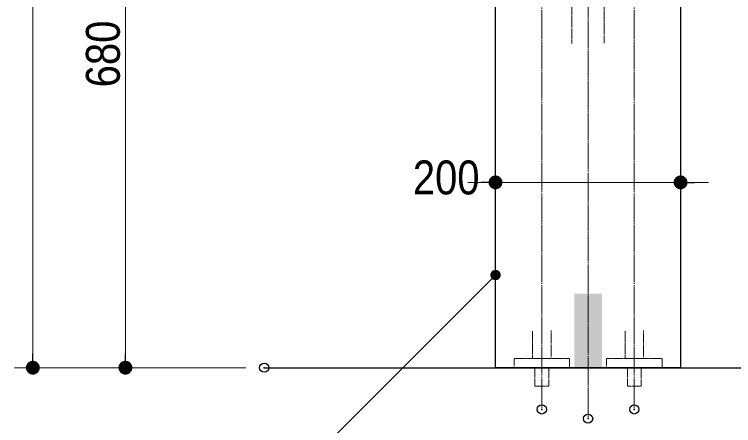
# Model space of a CAD drawing. Units: millimetres, scale not verified. Extents: x -6062 to 6062, y -3045 to 3045.
# Drawn here: x -4882 to -4105, y -1982 to -1539 of the extents above; entities that cross this region are included whole.
import ezdxf
from ezdxf.enums import TextEntityAlignment as Align

# ---------------------------------------------------------------- set-up
doc = ezdxf.new("R2010")
doc.units = ezdxf.units.MM
doc.header["$LTSCALE"] = 20
doc.header["$PDMODE"] = 32
doc.header["$PDSIZE"] = 10
doc.linetypes.add('USER1', pattern=[1.11, 0.71, -0.4])
doc.linetypes.add('USER2', pattern=[2.91, 1.76, -0.4, 0.35, -0.4])
for name, color, linetype, lineweight in [('0-0_4給排水', 7, 'Continuous', 15), ('0-2_5ボウル・キャビネット', 7, 'Continuous', 15), ('0-3_2寸法-1', 7, 'Continuous', 15), ('0-4_0', 7, 'Continuous', 25), ('0-6_2寸法-2', 7, 'Continuous', 15), ('0-7_2寸法-3', 7, 'Continuous', 15)]:
    doc.layers.add(name, color=color, linetype=linetype, lineweight=lineweight)
doc.layers.add('0-5_Defpoints', color=7, linetype='Continuous')
doc.styles.add('ＭＳ Ｐゴシック', font='')
doc.styles.get('ＭＳ Ｐゴシック').set_extended_font_data('MS PGothic')

# ---------------------------------------------------------------- blocks, each defined once
blk = doc.blocks.new('グループ-1')
at = {"layer": '0-0_4給排水', "linetype": 'USER2'}
blk.add_line((-49500, -17080), (-49500, -39500), dxfattribs=at)
for points in [[(-50500, -28164.3), (-50500, -28409.4), (-50500, -29166.1), (-50500, -39300)], [(-48500, -28164.3), (-48500, -28409.4), (-48500, -29166.1), (-48500, -39300)]]:
    blk.add_lwpolyline(points, dxfattribs=at)
at = {"layer": '0-0_4給排水', "linetype": 'USER1'}
for points in [[(-50300, -37600), (-50300, -38200), (-50700, -38200), (-50700, -37600)], [(-48300, -37600), (-48300, -38200), (-48700, -38200), (-48700, -37600)]]:
    blk.add_lwpolyline(points, dxfattribs=at)
for points in [[(-51100, -38200), (-49900, -38200), (-49900, -38400), (-51100, -38400)], [(-49100, -38200), (-47900, -38200), (-47900, -38400), (-49100, -38400)], [(-50650, -38400), (-50350, -38400), (-50350, -38800), (-50650, -38800)], [(-48650, -38400), (-48350, -38400), (-48350, -38800), (-48650, -38800)]]:
    blk.add_lwpolyline(points, close=True, dxfattribs=at)
blk = doc.blocks.new('_Dot')
at = {"layer": '0-4_0'}
blk.add_line((-10, 0), (-20, 0), dxfattribs=at)
for points in [[(0, 0), (-10, 0), (-9.92, 1.25)], [(0, 0), (-9.92, -1.25), (-10, 0)], [(0, 0), (-9.92, 1.25), (-9.69, 2.49)], [(0, 0), (-9.69, -2.49), (-9.92, -1.25)], [(0, 0), (-9.69, 2.49), (-9.3, 3.68)], [(0, 0), (-9.3, -3.68), (-9.69, -2.49)], [(0, 0), (-9.3, 3.68), (-8.76, 4.82)], [(0, 0), (-8.76, -4.82), (-9.3, -3.68)], [(0, 0), (-8.76, 4.82), (-8.09, 5.88)], [(0, 0), (-8.09, -5.88), (-8.76, -4.82)], [(0, 0), (-8.09, 5.88), (-7.29, 6.85)], [(0, 0), (-7.29, -6.85), (-8.09, -5.88)], [(0, 0), (-7.29, 6.85), (-6.37, 7.71)], [(0, 0), (-6.37, -7.71), (-7.29, -6.85)], [(0, 0), (-6.37, 7.71), (-5.36, 8.44)], [(0, 0), (-5.36, -8.44), (-6.37, -7.71)], [(0, 0), (-5.36, 8.44), (-4.26, 9.05)], [(0, 0), (-4.26, -9.05), (-5.36, -8.44)], [(0, 0), (-4.26, 9.05), (-3.09, 9.51)], [(0, 0), (-3.09, -9.51), (-4.26, -9.05)], [(0, 0), (-3.09, 9.51), (-1.87, 9.82)], [(0, 0), (-1.87, -9.82), (-3.09, -9.51)], [(0, 0), (-1.87, 9.82), (-0.63, 9.98)], [(0, 0), (-0.63, -9.98), (-1.87, -9.82)], [(0, 0), (-0.63, 9.98), (0.63, 9.98)], [(0, 0), (0.63, -9.98), (-0.63, -9.98)], [(0, 0), (0.63, 9.98), (1.87, 9.82)], [(0, 0), (1.87, 9.82), (3.09, 9.51)], [(0, 0), (3.09, 9.51), (4.26, 9.05)], [(0, 0), (4.26, 9.05), (5.36, 8.44)], [(0, 0), (5.36, 8.44), (6.37, 7.71)], [(0, 0), (6.37, 7.71), (7.29, 6.85)], [(0, 0), (7.29, 6.85), (8.09, 5.88)], [(0, 0), (8.09, 5.88), (8.76, 4.82)], [(0, 0), (8.76, 4.82), (9.3, 3.68)], [(0, 0), (9.3, 3.68), (9.69, 2.49)], [(0, 0), (9.69, 2.49), (9.92, 1.25)], [(0, 0), (9.92, 1.25), (10, 0)], [(0, 0), (1.87, -9.82), (0.63, -9.98)], [(0, 0), (3.09, -9.51), (1.87, -9.82)], [(0, 0), (4.26, -9.05), (3.09, -9.51)], [(0, 0), (5.36, -8.44), (4.26, -9.05)], [(0, 0), (6.37, -7.71), (5.36, -8.44)], [(0, 0), (7.29, -6.85), (6.37, -7.71)], [(0, 0), (8.09, -5.88), (7.29, -6.85)], [(0, 0), (8.76, -4.82), (8.09, -5.88)], [(0, 0), (9.3, -3.68), (8.76, -4.82)], [(0, 0), (9.69, -2.49), (9.3, -3.68)], [(0, 0), (9.92, -1.25), (9.69, -2.49)], [(0, 0), (10, 0), (9.92, -1.25)]]:
    blk.add_solid(points, dxfattribs=at)
blk = doc.blocks.new('グループ-21')
at = {"layer": '0-0_4給排水', "linetype": 'USER1'}
for p, q in [((-50450, -24500), (-48550, -24500)), ((-50400, -24940), (-48600, -24940)), ((-49980, -27980), (-49020, -27980)), ((-49850, -31400), (-49850, -28340)), ((-49150, -28340), (-49150, -31400))]:
    blk.add_line(p, q, dxfattribs=at)
blk.add_lwpolyline([(-48350, -24500), (-48550, -24500), (-48550, -24940), (-48600, -24940), (-48663.4, -27888), (-49020, -27980), (-49020, -28340), (-49980, -28340), (-49980, -27980), (-50336.6, -27888), (-50400, -24940), (-50450, -24940), (-50450, -24500), (-50650, -24500), (-50650, -24400), (-48350, -24400)], close=True, dxfattribs=at)
at = {"layer": '0-0_4給排水'}
blk.add_solid([(-49800, -36800), (-49200, -36800), (-49800, -38400), (-49200, -38400)], dxfattribs=at)

msp = doc.modelspace()

# ---------------------------------------------------------------- linework, layer by layer
at = {"layer": '0-2_5ボウル・キャビネット', "lineweight": 30}
msp.add_line((-4612.5, -1920), (-3512.5, -1920), dxfattribs=at)
msp.add_lwpolyline([(-4362.5, -1240), (-4162.5, -1240), (-4162.5, -1920), (-4362.5, -1920)], close=True, dxfattribs=at)
at = {"layer": '0-3_2寸法-1'}
for p, q in [((-4862.5, -1085.01), (-4862.5, -1904.99)), ((-4762.5, -1255.01), (-4762.5, -1904.99)), ((-4782.5, -1920), (-4882.5, -1920)), ((-4632.5, -1920), (-4782.5, -1920))]:
    msp.add_line(p, q, dxfattribs=at)
at = {"layer": '0-5_Defpoints'}
for p in [(-4362.5, -1720), (-4162.5, -1720), (-4862.5, -1920), (-4762.5, -1920), (-4762.5, -1920), (-4612.5, -1920), (-4312.5, -1965), (-4212.5, -1965), (-4262.5, -1975)]:
    msp.add_point(p, dxfattribs=at)
at = {"layer": '0-6_2寸法-2'}
for p, q in [((-4362.5, -1700), (-4362.3, -1700)), ((-4162.5, -1700), (-4162.3, -1700)), ((-4377.51, -1720), (-4392.51, -1720)), ((-4162.5, -1720), (-4362.5, -1720)), ((-4147.49, -1720), (-4132.49, -1720))]:
    msp.add_line(p, q, dxfattribs=at)
at = {"layer": '0-7_2寸法-3'}
for points in [[(-4366.04, -1823.54), (-4366.21, -1823.36), (-4366.37, -1823.18), (-4366.52, -1822.98), (-4366.66, -1822.78), (-4366.8, -1822.57), (-4366.92, -1822.36), (-4367.03, -1822.14), (-4367.13, -1821.92), (-4367.21, -1821.69), (-4367.29, -1821.45), (-4367.36, -1821.22), (-4367.41, -1820.98), (-4367.45, -1820.73), (-4367.48, -1820.49), (-4367.5, -1820.25), (-4367.51, -1820), (-4367.5, -1819.75), (-4367.48, -1819.51), (-4367.45, -1819.27), (-4367.41, -1819.02), (-4367.36, -1818.78), (-4367.29, -1818.55), (-4367.21, -1818.31), (-4367.13, -1818.08), (-4367.03, -1817.86), (-4366.92, -1817.64), (-4366.8, -1817.43), (-4366.66, -1817.22), (-4366.52, -1817.02), (-4366.37, -1816.82), (-4366.21, -1816.64), (-4366.04, -1816.46), (-4365.86, -1816.29), (-4365.68, -1816.13), (-4365.48, -1815.98), (-4365.28, -1815.84), (-4365.07, -1815.7), (-4364.86, -1815.58), (-4364.64, -1815.47)], [(-4364.64, -1815.47), (-4364.42, -1815.37), (-4364.19, -1815.29), (-4363.95, -1815.21), (-4363.72, -1815.14), (-4363.48, -1815.09), (-4363.23, -1815.05), (-4362.99, -1815.02), (-4362.75, -1815), (-4362.5, -1814.99), (-4362.25, -1815), (-4362.01, -1815.02), (-4361.77, -1815.05), (-4361.52, -1815.09), (-4361.28, -1815.14), (-4361.05, -1815.21), (-4360.81, -1815.29), (-4360.58, -1815.37), (-4360.36, -1815.47), (-4360.14, -1815.58), (-4359.93, -1815.7), (-4359.72, -1815.84), (-4359.52, -1815.98), (-4359.32, -1816.13), (-4359.14, -1816.29), (-4358.96, -1816.46), (-4358.79, -1816.64), (-4358.63, -1816.82), (-4358.48, -1817.02), (-4358.34, -1817.22), (-4358.2, -1817.43), (-4358.08, -1817.64), (-4357.97, -1817.86), (-4357.87, -1818.08), (-4357.79, -1818.31), (-4357.71, -1818.55), (-4357.64, -1818.78), (-4357.59, -1819.02), (-4357.55, -1819.27), (-4357.52, -1819.51)], [(-4362.5, -1820), (-4612.5, -2070), (-4848.83, -2070)], [(-4363.72, -1824.86), (-4363.95, -1824.79), (-4364.19, -1824.71), (-4364.42, -1824.63), (-4364.64, -1824.53), (-4364.86, -1824.42), (-4365.07, -1824.3), (-4365.28, -1824.16), (-4365.48, -1824.02), (-4365.68, -1823.87), (-4365.86, -1823.71), (-4366.04, -1823.54)], [(-4357.52, -1819.51), (-4357.5, -1819.75), (-4357.49, -1820), (-4357.5, -1820.25), (-4357.52, -1820.49), (-4357.55, -1820.73), (-4357.59, -1820.98), (-4357.64, -1821.22), (-4357.71, -1821.45), (-4357.79, -1821.69), (-4357.87, -1821.92), (-4357.97, -1822.14), (-4358.08, -1822.36), (-4358.2, -1822.57), (-4358.34, -1822.78), (-4358.48, -1822.98), (-4358.63, -1823.18), (-4358.79, -1823.36), (-4358.96, -1823.54), (-4359.14, -1823.71), (-4359.32, -1823.87), (-4359.52, -1824.02), (-4359.72, -1824.16), (-4359.93, -1824.3), (-4360.14, -1824.42), (-4360.36, -1824.53), (-4360.58, -1824.63), (-4360.81, -1824.71), (-4361.05, -1824.79), (-4361.28, -1824.86), (-4361.52, -1824.91), (-4361.77, -1824.95), (-4362.01, -1824.98), (-4362.25, -1825), (-4362.5, -1825.01), (-4362.75, -1825), (-4362.99, -1824.98), (-4363.23, -1824.95), (-4363.48, -1824.91), (-4363.72, -1824.86)]]:
    msp.add_lwpolyline(points, dxfattribs=at)
for points in [[(-4365.07, -1824.3), (-4367.36, -1818.78), (-4367.41, -1819.02)], [(-4364.86, -1824.42), (-4367.29, -1818.55), (-4367.36, -1818.78)], [(-4364.86, -1824.42), (-4367.36, -1818.78), (-4365.07, -1824.3)], [(-4364.64, -1824.53), (-4367.21, -1818.31), (-4367.29, -1818.55)], [(-4364.64, -1824.53), (-4367.29, -1818.55), (-4364.86, -1824.42)], [(-4364.42, -1824.63), (-4367.13, -1818.08), (-4367.21, -1818.31)], [(-4364.42, -1824.63), (-4367.21, -1818.31), (-4364.64, -1824.53)], [(-4364.19, -1824.71), (-4367.03, -1817.86), (-4367.13, -1818.08)], [(-4364.19, -1824.71), (-4367.13, -1818.08), (-4364.42, -1824.63)], [(-4363.95, -1824.79), (-4366.92, -1817.64), (-4367.03, -1817.86)], [(-4363.95, -1824.79), (-4367.03, -1817.86), (-4364.19, -1824.71)], [(-4363.72, -1824.86), (-4366.8, -1817.43), (-4366.92, -1817.64)], [(-4363.72, -1824.86), (-4366.92, -1817.64), (-4363.95, -1824.79)], [(-4363.48, -1824.91), (-4366.66, -1817.22), (-4366.8, -1817.43)], [(-4363.48, -1824.91), (-4366.8, -1817.43), (-4363.72, -1824.86)], [(-4363.23, -1824.95), (-4366.52, -1817.02), (-4366.66, -1817.22)], [(-4363.23, -1824.95), (-4366.66, -1817.22), (-4363.48, -1824.91)], [(-4362.99, -1824.98), (-4366.37, -1816.82), (-4366.52, -1817.02)], [(-4362.99, -1824.98), (-4366.52, -1817.02), (-4363.23, -1824.95)], [(-4362.75, -1825), (-4366.21, -1816.64), (-4366.37, -1816.82)], [(-4362.75, -1825), (-4366.37, -1816.82), (-4362.99, -1824.98)], [(-4362.5, -1825.01), (-4366.04, -1816.46), (-4366.21, -1816.64)], [(-4362.5, -1825.01), (-4366.21, -1816.64), (-4362.75, -1825)], [(-4362.25, -1825), (-4365.86, -1816.29), (-4366.04, -1816.46)], [(-4362.25, -1825), (-4366.04, -1816.46), (-4362.5, -1825.01)], [(-4362.01, -1824.98), (-4365.68, -1816.13), (-4365.86, -1816.29)], [(-4362.01, -1824.98), (-4365.86, -1816.29), (-4362.25, -1825)], [(-4361.77, -1824.95), (-4365.48, -1815.98), (-4365.68, -1816.13)], [(-4361.77, -1824.95), (-4365.68, -1816.13), (-4362.01, -1824.98)], [(-4361.52, -1824.91), (-4365.28, -1815.84), (-4365.48, -1815.98)], [(-4361.52, -1824.91), (-4365.48, -1815.98), (-4361.77, -1824.95)], [(-4361.28, -1824.86), (-4365.07, -1815.7), (-4365.28, -1815.84)], [(-4361.28, -1824.86), (-4365.28, -1815.84), (-4361.52, -1824.91)], [(-4361.05, -1824.79), (-4364.86, -1815.58), (-4365.07, -1815.7)], [(-4361.05, -1824.79), (-4365.07, -1815.7), (-4361.28, -1824.86)], [(-4360.81, -1824.71), (-4364.64, -1815.47), (-4364.86, -1815.58)], [(-4360.81, -1824.71), (-4364.86, -1815.58), (-4361.05, -1824.79)], [(-4360.58, -1824.63), (-4364.42, -1815.37), (-4364.64, -1815.47)], [(-4360.58, -1824.63), (-4364.64, -1815.47), (-4360.81, -1824.71)], [(-4360.36, -1824.53), (-4364.19, -1815.29), (-4364.42, -1815.37)], [(-4360.36, -1824.53), (-4364.42, -1815.37), (-4360.58, -1824.63)], [(-4360.14, -1824.42), (-4363.95, -1815.21), (-4364.19, -1815.29)], [(-4360.14, -1824.42), (-4364.19, -1815.29), (-4360.36, -1824.53)], [(-4359.93, -1824.3), (-4363.72, -1815.14), (-4363.95, -1815.21)], [(-4359.93, -1824.3), (-4363.95, -1815.21), (-4360.14, -1824.42)], [(-4359.72, -1824.16), (-4363.48, -1815.09), (-4363.72, -1815.14)], [(-4359.72, -1824.16), (-4363.72, -1815.14), (-4359.93, -1824.3)], [(-4359.52, -1824.02), (-4363.23, -1815.05), (-4363.48, -1815.09)], [(-4359.52, -1824.02), (-4363.48, -1815.09), (-4359.72, -1824.16)], [(-4359.32, -1823.87), (-4362.99, -1815.02), (-4363.23, -1815.05)], [(-4359.32, -1823.87), (-4363.23, -1815.05), (-4359.52, -1824.02)], [(-4359.14, -1823.71), (-4362.75, -1815), (-4362.99, -1815.02)], [(-4359.14, -1823.71), (-4362.99, -1815.02), (-4359.32, -1823.87)], [(-4358.96, -1823.54), (-4362.5, -1814.99), (-4362.75, -1815)], [(-4358.96, -1823.54), (-4362.75, -1815), (-4359.14, -1823.71)], [(-4358.79, -1823.36), (-4362.5, -1814.99), (-4358.96, -1823.54)], [(-4358.79, -1823.36), (-4362.25, -1815), (-4362.5, -1814.99)], [(-4358.63, -1823.18), (-4362.25, -1815), (-4358.79, -1823.36)], [(-4358.63, -1823.18), (-4362.01, -1815.02), (-4362.25, -1815)], [(-4358.48, -1822.98), (-4362.01, -1815.02), (-4358.63, -1823.18)], [(-4358.48, -1822.98), (-4361.77, -1815.05), (-4362.01, -1815.02)], [(-4358.34, -1822.78), (-4361.77, -1815.05), (-4358.48, -1822.98)], [(-4358.34, -1822.78), (-4361.52, -1815.09), (-4361.77, -1815.05)], [(-4358.2, -1822.57), (-4361.52, -1815.09), (-4358.34, -1822.78)], [(-4358.2, -1822.57), (-4361.28, -1815.14), (-4361.52, -1815.09)], [(-4358.08, -1822.36), (-4361.28, -1815.14), (-4358.2, -1822.57)], [(-4358.08, -1822.36), (-4361.05, -1815.21), (-4361.28, -1815.14)], [(-4357.97, -1822.14), (-4361.05, -1815.21), (-4358.08, -1822.36)], [(-4357.97, -1822.14), (-4360.81, -1815.29), (-4361.05, -1815.21)], [(-4357.87, -1821.92), (-4360.81, -1815.29), (-4357.97, -1822.14)], [(-4357.87, -1821.92), (-4360.58, -1815.37), (-4360.81, -1815.29)], [(-4357.79, -1821.69), (-4360.58, -1815.37), (-4357.87, -1821.92)], [(-4357.79, -1821.69), (-4360.36, -1815.47), (-4360.58, -1815.37)], [(-4357.71, -1821.45), (-4360.36, -1815.47), (-4357.79, -1821.69)], [(-4357.71, -1821.45), (-4360.14, -1815.58), (-4360.36, -1815.47)], [(-4357.64, -1821.22), (-4360.14, -1815.58), (-4357.71, -1821.45)], [(-4357.64, -1821.22), (-4359.93, -1815.7), (-4360.14, -1815.58)], [(-4357.59, -1820.98), (-4359.93, -1815.7), (-4357.64, -1821.22)], [(-4357.59, -1820.98), (-4359.72, -1815.84), (-4359.93, -1815.7)], [(-4357.55, -1820.73), (-4359.72, -1815.84), (-4357.59, -1820.98)], [(-4357.55, -1820.73), (-4359.52, -1815.98), (-4359.72, -1815.84)], [(-4357.52, -1820.49), (-4359.52, -1815.98), (-4357.55, -1820.73)], [(-4357.52, -1820.49), (-4359.32, -1816.13), (-4359.52, -1815.98)], [(-4357.5, -1820.25), (-4359.32, -1816.13), (-4357.52, -1820.49)], [(-4357.5, -1820.25), (-4359.14, -1816.29), (-4359.32, -1816.13)], [(-4357.49, -1820), (-4359.14, -1816.29), (-4357.5, -1820.25)], [(-4357.49, -1820), (-4358.96, -1816.46), (-4359.14, -1816.29)], [(-4357.5, -1819.75), (-4358.96, -1816.46), (-4357.49, -1820)], [(-4357.5, -1819.75), (-4358.79, -1816.64), (-4358.96, -1816.46)], [(-4357.52, -1819.51), (-4358.79, -1816.64), (-4357.5, -1819.75)], [(-4357.52, -1819.51), (-4358.63, -1816.82), (-4358.79, -1816.64)], [(-4357.55, -1819.27), (-4358.63, -1816.82), (-4357.52, -1819.51)], [(-4357.55, -1819.27), (-4358.48, -1817.02), (-4358.63, -1816.82)], [(-4357.59, -1819.02), (-4358.48, -1817.02), (-4357.55, -1819.27)], [(-4357.59, -1819.02), (-4358.34, -1817.22), (-4358.48, -1817.02)], [(-4357.64, -1818.78), (-4358.34, -1817.22), (-4357.59, -1819.02)], [(-4357.64, -1818.78), (-4358.2, -1817.43), (-4358.34, -1817.22)], [(-4357.71, -1818.55), (-4358.2, -1817.43), (-4357.64, -1818.78)], [(-4357.71, -1818.55), (-4358.08, -1817.64), (-4358.2, -1817.43)], [(-4357.79, -1818.31), (-4358.08, -1817.64), (-4357.71, -1818.55)], [(-4357.79, -1818.31), (-4357.97, -1817.86), (-4358.08, -1817.64)], [(-4357.87, -1818.08), (-4357.97, -1817.86), (-4357.79, -1818.31)], [(-4365.86, -1823.71), (-4367.5, -1819.75), (-4367.51, -1820)], [(-4366.04, -1823.54), (-4367.51, -1820), (-4367.5, -1820.25)], [(-4365.86, -1823.71), (-4367.51, -1820), (-4366.04, -1823.54)], [(-4365.68, -1823.87), (-4367.48, -1819.51), (-4367.5, -1819.75)], [(-4365.68, -1823.87), (-4367.5, -1819.75), (-4365.86, -1823.71)], [(-4366.21, -1823.36), (-4367.5, -1820.25), (-4367.48, -1820.49)], [(-4366.04, -1823.54), (-4367.5, -1820.25), (-4366.21, -1823.36)], [(-4365.48, -1824.02), (-4367.45, -1819.27), (-4367.48, -1819.51)], [(-4365.48, -1824.02), (-4367.48, -1819.51), (-4365.68, -1823.87)], [(-4366.37, -1823.18), (-4367.48, -1820.49), (-4367.45, -1820.73)], [(-4366.21, -1823.36), (-4367.48, -1820.49), (-4366.37, -1823.18)], [(-4365.28, -1824.16), (-4367.41, -1819.02), (-4367.45, -1819.27)], [(-4365.28, -1824.16), (-4367.45, -1819.27), (-4365.48, -1824.02)], [(-4366.52, -1822.98), (-4367.45, -1820.73), (-4367.41, -1820.98)], [(-4366.37, -1823.18), (-4367.45, -1820.73), (-4366.52, -1822.98)], [(-4365.07, -1824.3), (-4367.41, -1819.02), (-4365.28, -1824.16)], [(-4366.66, -1822.78), (-4367.41, -1820.98), (-4367.36, -1821.22)], [(-4366.52, -1822.98), (-4367.41, -1820.98), (-4366.66, -1822.78)], [(-4366.8, -1822.57), (-4367.36, -1821.22), (-4367.29, -1821.45)], [(-4366.66, -1822.78), (-4367.36, -1821.22), (-4366.8, -1822.57)], [(-4366.92, -1822.36), (-4367.29, -1821.45), (-4367.21, -1821.69)], [(-4366.8, -1822.57), (-4367.29, -1821.45), (-4366.92, -1822.36)], [(-4367.03, -1822.14), (-4367.21, -1821.69), (-4367.13, -1821.92)], [(-4366.92, -1822.36), (-4367.21, -1821.69), (-4367.03, -1822.14)]]:
    msp.add_solid(points, dxfattribs=at)

# ---------------------------------------------------------------- block references
at = {"layer": '0-0_4給排水', "xscale": 0.05, "yscale": 0.05}
for name in ['グループ-1', 'グループ-21']:
    msp.add_blockref(name, (-1787.5, 0), dxfattribs=at)
at = {"layer": '0-3_2寸法-1', "xscale": 0.7503418, "yscale": 0.7503418, "rotation": 270}
for p in [(-4862.5, -1920), (-4762.5, -1920)]:
    msp.add_blockref('_Dot', p, dxfattribs=at)
at = {"layer": '0-6_2寸法-2', "xscale": 0.7503418, "yscale": 0.7503418}
msp.add_blockref('_Dot', (-4362.5, -1720), dxfattribs=at)
at = {"layer": '0-6_2寸法-2', "xscale": 0.7503418, "yscale": 0.7503418, "rotation": 180}
msp.add_blockref('_Dot', (-4162.5, -1720), dxfattribs=at)

# ---------------------------------------------------------------- texts
at = {"layer": '0-3_2寸法-1', "style": 'ＭＳ Ｐゴシック', "width": 0.9}
msp.add_text('680', height=36.66, rotation=90, dxfattribs=at).set_placement((-4757.54, -1617.38), align=Align.BOTTOM_LEFT)
at = {"layer": '0-6_2寸法-2', "style": 'ＭＳ Ｐゴシック', "width": 0.9}
msp.add_text('200', height=36.66, dxfattribs=at).set_placement((-4451.82, -1743.97), align=Align.BOTTOM_LEFT)

doc.saveas('drawing.dxf')
